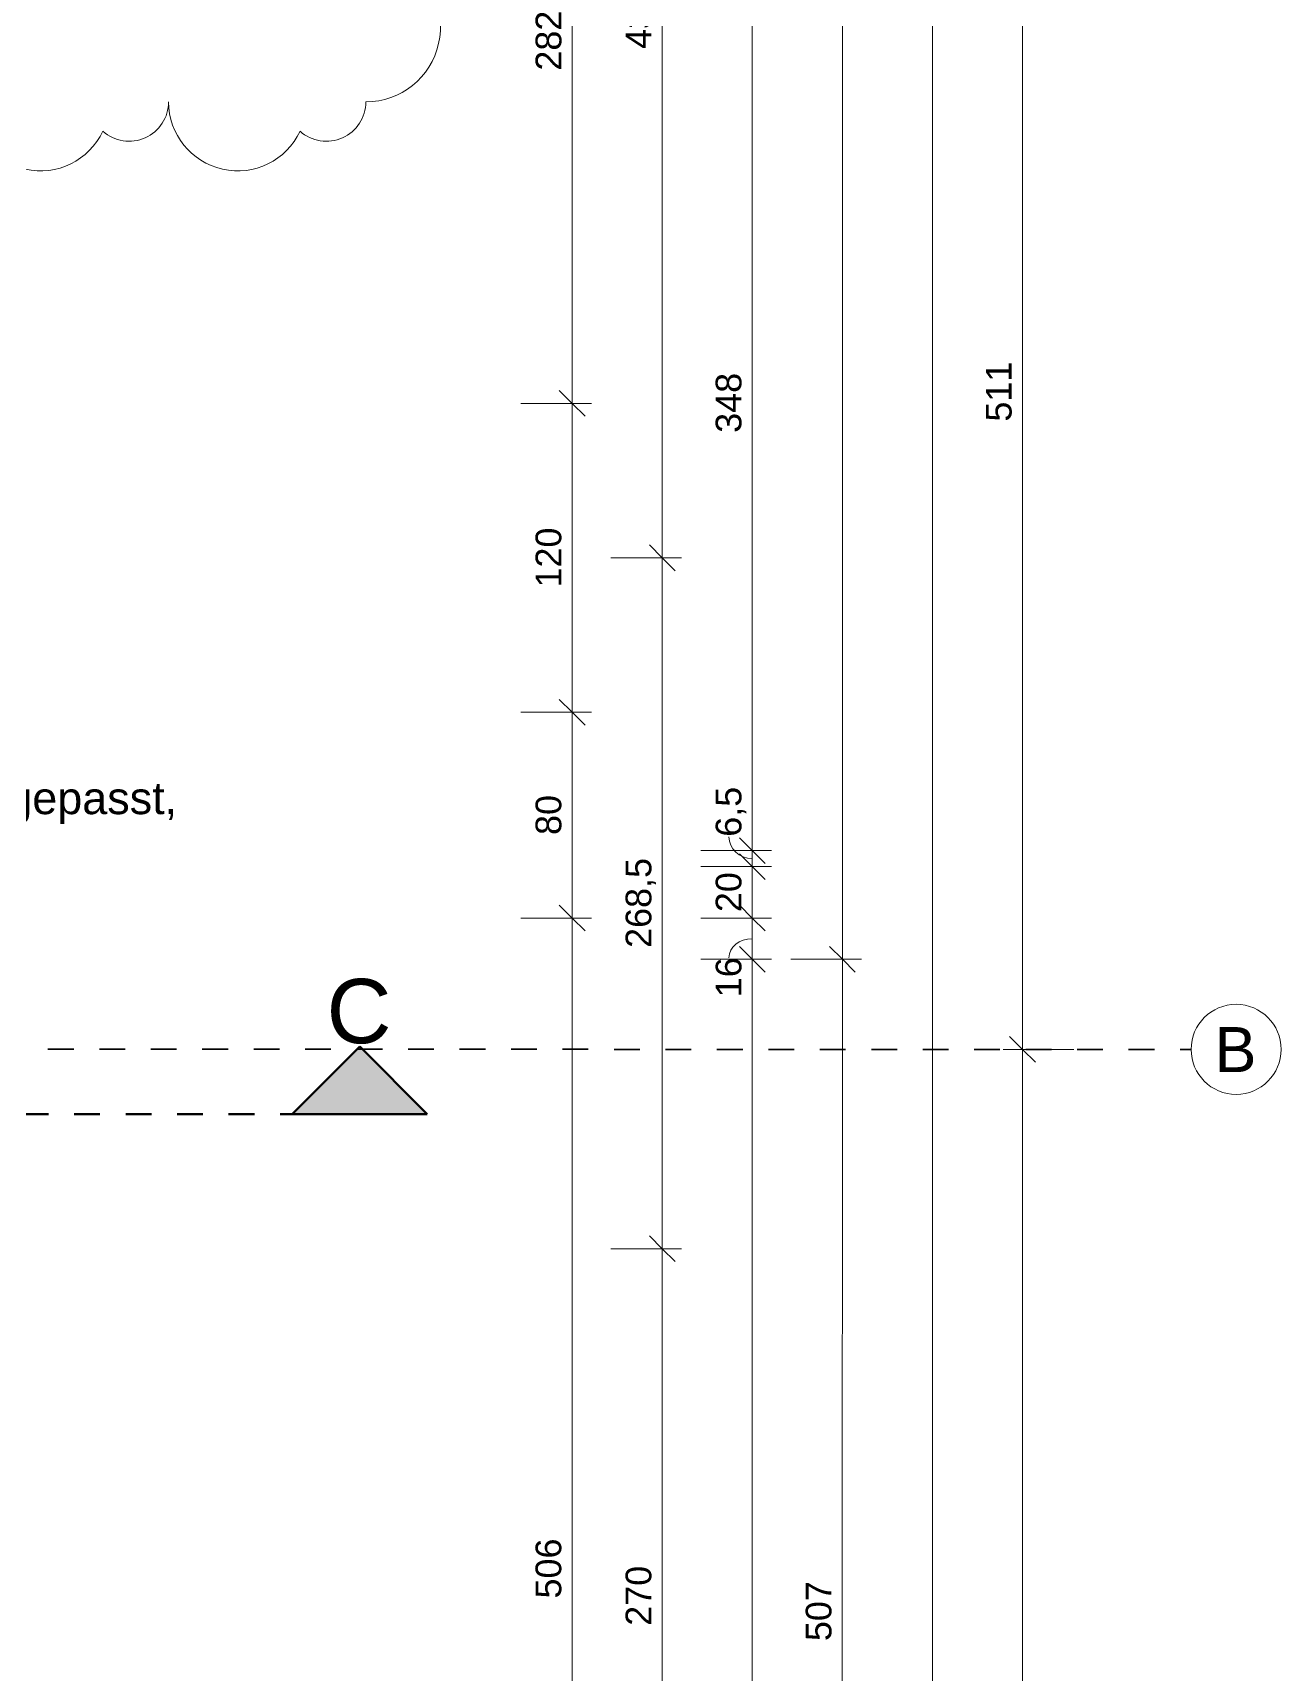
# Model space of a CAD drawing. Header units: metres. Extents: x -67.4 to -27.2, y 43.9 to 89.6.
# Drawn here: x -36.3 to -31.45, y 52.69 to 59.07 of the extents above; entities that cross this region are included whole.
import ezdxf

# ---------------------------------------------------------------- set-up
doc = ezdxf.new("R2010")
doc.units = ezdxf.units.M
doc.linetypes.add('Achse', pattern=[0.009, 0.005, -0.002, 0, -0.002])
doc.linetypes.add('Strich Punkt Mittel', pattern=[0.015875, 0.00635, -0.004763, 0, -0.004763])
for name, color, linetype, lineweight in [('A-FLOR-HRAL', 11, 'Continuous', 5), ('A_Bemassung-50_', 4, 'Continuous', 9), ('A_Bemassung_', 4, 'Continuous', 9), ('A_Beschriftung_', 7, 'Continuous', 9), ('A_Gelaender', 7, 'Continuous', 13), ('A_Raster_', 1, 'Continuous', 9), ('G-ANNO-REVC-IDEN_', 71, 'Continuous', 9), ('G-ANNO-REVC_', 71, 'Continuous', 9), ('G-ANNO-SYMB_', 111, 'Continuous', 9)]:
    doc.layers.add(name, color=color, linetype=linetype, lineweight=lineweight)
doc.styles.add('Arial_1', font='arial.ttf', dxfattribs={"height": 0.175})
doc.styles.add('Arial_3', font='arial.ttf', dxfattribs={"height": 0.125})
doc.styles.add('Arial_5', font='arial.ttf', dxfattribs={"height": 0.1})
doc.styles.add('Arial_8', font='arial.ttf', dxfattribs={"height": 0.25})
doc.dimstyles.new('WGA-Bemaßung', dxfattribs={"dimscale": 0.3048, "dimtxt": 0.102026, "dimasz": 0.328084, "dimexe": 0.246063, "dimexo": 0.0625, "dimgap": 0.04101, "dimtad": 1, "dimdec": 1, "dimlfac": 100, "dimrnd": 0.5, "dimdsep": 46, "dimtxsty": 'Arial_5', "dimblk1": 'OBLIQUE', "dimblk2": 'OBLIQUE', "dimsah": 1, "dimcen": 0.09, "dimdle": 0.246063, "dimazin": 2, "dimtfac": 1, "dimtdec": 4, "dimtix": 1, "dimtmove": 0, "dimatfit": 3, "dimfxl": 0.656168, "dimfxlon": 1, "dimtvp": 1, "dimtolj": 1, "dimtzin": 0, "dimarcsym": 2})
doc.dimstyles.new('WGA-Bemaßung_3', dxfattribs={"dimscale": 0.3048, "dimtxt": 0.102026, "dimasz": 0.328084, "dimexe": 0.246063, "dimexo": 0.0625, "dimgap": 0.04101, "dimtad": 1, "dimdec": 1, "dimlfac": 100, "dimrnd": 0.5, "dimdsep": 46, "dimtxsty": 'Arial_5', "dimblk1": 'OBLIQUE', "dimblk2": 'OBLIQUE', "dimsah": 1, "dimcen": 0.09, "dimdle": 0.246063, "dimazin": 2, "dimtfac": 1, "dimtdec": 4, "dimtix": 1, "dimtmove": 1, "dimatfit": 3, "dimfxl": 0.656168, "dimfxlon": 1, "dimtvp": 1, "dimtolj": 1, "dimtzin": 0, "dimarcsym": 2})
doc.dimstyles.new('WGA-Bemaßung_4', dxfattribs={"dimscale": 0.3048, "dimtxt": 0.102026, "dimasz": 0.328084, "dimexe": 0.246063, "dimexo": 0.0625, "dimgap": 0.04101, "dimtad": 1, "dimdec": 1, "dimlfac": 100, "dimrnd": 0.5, "dimdsep": 46, "dimtxsty": 'Arial_5', "dimblk1": 'OBLIQUE', "dimblk2": 'OBLIQUE', "dimsah": 1, "dimcen": 0.09, "dimdle": 0.246063, "dimazin": 2, "dimtfac": 1, "dimtdec": 4, "dimtix": 1, "dimtmove": 0, "dimatfit": 3, "dimfxl": 0.656168, "dimfxlon": 1, "dimtvp": 1, "dimtolj": 1, "dimtzin": 0, "dimarcsym": 2})

# ---------------------------------------------------------------- blocks, each defined once
blk = doc.blocks.new('Geländer - Geländer-3408907-263_PP_01OG_BT2')
at = {"layer": 'A_Gelaender', "lineweight": 5}
for p, q in [((-10.397, 72.0963), (-8.6157, 71.3533)), ((-8.6157, 71.3533), (-9.7707, 68.5845)), ((-8.5896, 71.3641), (-8.6157, 71.3533)), ((-9.7707, 68.5845), (-11.5519, 69.3275)), ((-9.7599, 68.5584), (-9.7707, 68.5845))]:
    blk.add_line(p, q, dxfattribs=at)
blk = doc.blocks.new('Typ des oberen Holms - Oberer Geländerholm_Innen_-3408937-263_PP_01OG_BT2')
at = {"layer": 'A_Gelaender', "lineweight": 5}
for p, q in [((-10.3701, 72.1609), (-8.5242, 71.391)), ((-8.5896, 71.3641), (-10.3893, 72.1147)), ((-8.5242, 71.391), (-9.733, 68.493)), ((-9.7599, 68.5584), (-8.5896, 71.3641)), ((-11.5596, 69.309), (-9.7599, 68.5584)), ((-9.733, 68.493), (-11.5789, 69.2629))]:
    blk.add_line(p, q, dxfattribs=at)
blk = doc.blocks.new('Typ des oberen Holms - Oberer Geländerholm_Innen_-V2-263_PP_01OG_BT2')
at = {"layer": 'A_Gelaender', "lineweight": 5}
for p, q in [((-8.5242, 71.391), (-10.3701, 72.1609)), ((-8.5896, 71.3641), (-10.3893, 72.1147)), ((-9.733, 68.493), (-8.5242, 71.391)), ((-9.7599, 68.5584), (-8.5896, 71.3641)), ((-11.5596, 69.309), (-9.7599, 68.5584)), ((-11.5789, 69.2629), (-9.733, 68.493))]:
    blk.add_line(p, q, dxfattribs=at)
blk = doc.blocks.new('Typ des oberen Holms - Oberer Geländerholm_Innen_-3408985-263_PP_01OG_BT2')
at = {"layer": 'A_Gelaender', "lineweight": 5}
for p, q in [((-15.1136, 61.332), (-13.3118, 65.6517)), ((-13.2656, 65.6324), (-15.0674, 61.3128)), ((-15.0674, 61.3128), (-15.1136, 61.332))]:
    blk.add_line(p, q, dxfattribs=at)
blk = doc.blocks.new('Typ des oberen Holms - Oberer Geländerholm_Innen_-V3-263_PP_01OG_BT2')
at = {"layer": 'A_Gelaender', "lineweight": 5}
for p, q in [((-15.1136, 61.332), (-13.3118, 65.6517)), ((-15.0674, 61.3128), (-13.2656, 65.6324)), ((-15.1136, 61.332), (-15.0674, 61.3128))]:
    blk.add_line(p, q, dxfattribs=at)
blk = doc.blocks.new('Raster - BS_Achse-112124-263_PP_01OG_BT2')
at = {"layer": 'A_Beschriftung_'}
blk.add_circle((0, 0), 0.0035, dxfattribs=at)
blk = doc.blocks.new('DIMBLOCK20-263_PP_01OG_BT2')
at = {"layer": 'A_Bemassung-50_', "transparency": 16777216}
for p, q in [((-32.4561, 60.2282), (-32.5311, 60.2282)), ((-32.4561, 60.2282), (-32.4562, 55.1182)), ((-32.4561, 60.2282), (-32.2561, 60.2282)), ((-32.4562, 55.1182), (-32.5312, 55.1182)), ((-32.4562, 55.1182), (-32.2562, 55.1182))]:
    blk.add_line(p, q, dxfattribs=at)
at = {"layer": 'A_Bemassung-50_', "lineweight": 35, "transparency": 16777216}
for p, q in [((-32.4561, 60.2282), (-32.5061, 60.2782)), ((-32.4561, 60.2282), (-32.4061, 60.1782)), ((-32.4562, 55.1182), (-32.5062, 55.1682)), ((-32.4562, 55.1182), (-32.4062, 55.0682))]:
    blk.add_line(p, q, dxfattribs=at)
at = {"layer": 'A_Bemassung-50_', "color": 0, "transparency": 16777216, "insert": (-32.5985, 57.5578), "char_height": 0.1, "width": 0.276883, "attachment_point": 1, "rotation": 90, "line_spacing_factor": 0.941778, "style": 'Arial_5'}
blk.add_mtext('511', dxfattribs=at)
blk = doc.blocks.new('_Oblique')
at = {"color": 0, "linetype": 'ByBlock', "lineweight": -2}
blk.add_line((-0.5, -0.5), (0.5, 0.5), dxfattribs=at)
blk = doc.blocks.new('DIMBLOCK21-263_PP_01OG_BT2')
at = {"layer": 'A_Bemassung-50_', "transparency": 16777216}
for p, q in [((-32.4562, 55.1182), (-32.5312, 55.1182)), ((-32.4562, 55.1182), (-32.4564, 49.1231)), ((-32.4562, 55.1182), (-32.2562, 55.1182)), ((-32.4564, 49.1231), (-32.6564, 49.1231)), ((-32.4564, 49.1231), (-32.3814, 49.1231))]:
    blk.add_line(p, q, dxfattribs=at)
at = {"layer": 'A_Bemassung-50_', "lineweight": 35, "transparency": 16777216}
for p, q in [((-32.4562, 55.1182), (-32.5062, 55.1682)), ((-32.4562, 55.1182), (-32.4062, 55.0682)), ((-32.4564, 49.1231), (-32.5064, 49.1731)), ((-32.4564, 49.1231), (-32.4064, 49.0731))]:
    blk.add_line(p, q, dxfattribs=at)
at = {"layer": 'A_Bemassung-50_', "color": 0, "transparency": 16777216, "insert": (-32.5986, 51.9472), "char_height": 0.1, "width": 0.416266, "attachment_point": 1, "rotation": 90, "line_spacing_factor": 0.941778, "style": 'Arial_5'}
blk.add_mtext('599,5', dxfattribs=at)
blk = doc.blocks.new('DIMBLOCK23-263_PP_01OG_BT2')
at = {"layer": 'A_Bemassung-50_', "transparency": 16777216}
for p, q in [((-32.8054, 83.3143), (-32.8064, 48.4989)), ((-32.8054, 83.2393), (-33.0054, 83.2393)), ((-32.8054, 83.2393), (-32.7304, 83.2392)), ((-32.8064, 48.5739), (-33.0064, 48.5739)), ((-32.8064, 48.5739), (-32.7314, 48.5739))]:
    blk.add_line(p, q, dxfattribs=at)
at = {"layer": 'A_Bemassung-50_', "lineweight": 35, "transparency": 16777216}
for p, q in [((-32.8054, 83.2393), (-32.8554, 83.2893)), ((-32.8054, 83.2393), (-32.7554, 83.1893)), ((-32.8064, 48.5739), (-32.8564, 48.6239)), ((-32.8064, 48.5739), (-32.7564, 48.5239))]:
    blk.add_line(p, q, dxfattribs=at)
at = {"layer": 'A_Bemassung-50_', "color": 0, "transparency": 16777216, "insert": (-32.9482, 65.6947), "char_height": 0.1, "width": 0.50856, "attachment_point": 1, "rotation": 90, "line_spacing_factor": 0.941778, "style": 'Arial_5'}
blk.add_mtext('3466,5', dxfattribs=at)
blk = doc.blocks.new('DIMBLOCK25-263_PP_01OG_BT2')
at = {"layer": 'A_Bemassung-50_', "transparency": 16777216}
for p, q in [((-33.1555, 78.6562), (-33.3555, 78.6562)), ((-33.1555, 78.6562), (-33.1562, 55.4683)), ((-33.1555, 78.6562), (-33.0805, 78.6562)), ((-33.1562, 55.4683), (-33.3562, 55.4683)), ((-33.1562, 55.4683), (-33.0812, 55.4683))]:
    blk.add_line(p, q, dxfattribs=at)
at = {"layer": 'A_Bemassung-50_', "lineweight": 35, "transparency": 16777216}
for p, q in [((-33.1555, 78.6562), (-33.2055, 78.7062)), ((-33.1555, 78.6562), (-33.1055, 78.6062)), ((-33.1562, 55.4683), (-33.2062, 55.5183)), ((-33.1562, 55.4683), (-33.1062, 55.4183))]:
    blk.add_line(p, q, dxfattribs=at)
at = {"layer": 'A_Bemassung-50_', "color": 0, "transparency": 16777216, "insert": (-33.2982, 66.9084), "char_height": 0.1, "width": 0.369177, "attachment_point": 1, "rotation": 90, "line_spacing_factor": 0.941778, "style": 'Arial_5'}
blk.add_mtext('2319', dxfattribs=at)
blk = doc.blocks.new('DIMBLOCK26-263_PP_01OG_BT2')
at = {"layer": 'A_Bemassung-50_', "lineweight": 35, "transparency": 16777216}
for p, q in [((-33.1562, 55.4683), (-33.2062, 55.5183)), ((-33.1562, 55.4683), (-33.1062, 55.4183)), ((-33.1564, 50.3993), (-33.2064, 50.4493)), ((-33.1564, 50.3993), (-33.1064, 50.3493))]:
    blk.add_line(p, q, dxfattribs=at)
at = {"layer": 'A_Bemassung-50_', "transparency": 16777216}
for p, q in [((-33.1562, 55.4683), (-33.3562, 55.4683)), ((-33.1562, 55.4683), (-33.1564, 50.3993)), ((-33.1562, 55.4683), (-33.0812, 55.4683)), ((-33.1564, 50.3993), (-33.3564, 50.3993)), ((-33.1564, 50.3993), (-33.0814, 50.3993))]:
    blk.add_line(p, q, dxfattribs=at)
at = {"layer": 'A_Bemassung-50_', "color": 0, "transparency": 16777216, "insert": (-33.2986, 52.8184), "char_height": 0.1, "width": 0.276883, "attachment_point": 1, "rotation": 90, "line_spacing_factor": 0.941778, "style": 'Arial_5'}
blk.add_mtext('507', dxfattribs=at)
blk = doc.blocks.new('DIMBLOCK43-263_PP_01OG_BT2')
at = {"layer": 'A_Bemassung-50_', "lineweight": 35, "transparency": 16777216}
for p, q in [((-33.8563, 54.3433), (-33.9063, 54.3933)), ((-33.8563, 54.3433), (-33.8063, 54.2933)), ((-33.8563, 51.6433), (-33.9063, 51.6933)), ((-33.8563, 51.6433), (-33.8063, 51.5933))]:
    blk.add_line(p, q, dxfattribs=at)
at = {"layer": 'A_Bemassung-50_', "transparency": 16777216}
for p, q in [((-33.8563, 54.3433), (-34.0563, 54.3434)), ((-33.8563, 51.6433), (-33.8563, 54.3433)), ((-33.8563, 54.3433), (-33.7813, 54.3433)), ((-33.8563, 51.6433), (-34.0563, 51.6434)), ((-33.8563, 51.6433), (-33.7813, 51.6433))]:
    blk.add_line(p, q, dxfattribs=at)
at = {"layer": 'A_Bemassung-50_', "color": 0, "transparency": 16777216, "insert": (-33.9986, 52.878), "char_height": 0.1, "width": 0.276883, "attachment_point": 1, "rotation": 90, "line_spacing_factor": 0.941778, "style": 'Arial_5'}
blk.add_mtext('270', dxfattribs=at)
blk = doc.blocks.new('DIMBLOCK44-263_PP_01OG_BT2')
at = {"layer": 'A_Bemassung-50_', "transparency": 16777216}
for p, q in [((-33.8562, 57.0283), (-34.0562, 57.0284)), ((-33.8563, 54.3433), (-33.8562, 57.0283)), ((-33.8562, 57.0283), (-33.7812, 57.0283)), ((-33.8563, 54.3433), (-34.0563, 54.3434)), ((-33.8563, 54.3433), (-33.7813, 54.3433))]:
    blk.add_line(p, q, dxfattribs=at)
at = {"layer": 'A_Bemassung-50_', "lineweight": 35, "transparency": 16777216}
for p, q in [((-33.8562, 57.0283), (-33.9062, 57.0783)), ((-33.8562, 57.0283), (-33.8062, 56.9783)), ((-33.8563, 54.3433), (-33.9063, 54.3933)), ((-33.8563, 54.3433), (-33.8063, 54.2933))]:
    blk.add_line(p, q, dxfattribs=at)
at = {"layer": 'A_Bemassung-50_', "color": 0, "transparency": 16777216, "insert": (-33.9985, 55.5124), "char_height": 0.1, "width": 0.416266, "attachment_point": 1, "rotation": 90, "line_spacing_factor": 0.941778, "style": 'Arial_5'}
blk.add_mtext('268,5', dxfattribs=at)
blk = doc.blocks.new('DIMBLOCK45-263_PP_01OG_BT2')
at = {"layer": 'A_Bemassung-50_', "lineweight": 35, "transparency": 16777216}
for p, q in [((-33.856, 61.331), (-33.906, 61.381)), ((-33.856, 61.331), (-33.806, 61.281)), ((-33.8562, 57.0283), (-33.9062, 57.0783)), ((-33.8562, 57.0283), (-33.8062, 56.9783))]:
    blk.add_line(p, q, dxfattribs=at)
at = {"layer": 'A_Bemassung-50_', "transparency": 16777216}
for p, q in [((-33.856, 61.331), (-34.056, 61.331)), ((-33.8562, 57.0283), (-33.856, 61.331)), ((-33.856, 61.331), (-33.781, 61.331)), ((-33.8562, 57.0283), (-34.0562, 57.0284)), ((-33.8562, 57.0283), (-33.7812, 57.0283))]:
    blk.add_line(p, q, dxfattribs=at)
at = {"layer": 'A_Bemassung-50_', "color": 0, "transparency": 16777216, "insert": (-33.9984, 59.0062), "char_height": 0.1, "width": 0.416266, "attachment_point": 1, "rotation": 90, "line_spacing_factor": 0.941778, "style": 'Arial_5'}
blk.add_mtext('430,5', dxfattribs=at)
blk = doc.blocks.new('Schnitt - 100_Gebaeudeschnitt-1260755-263_PP_01OG_BT2')
at = {"layer": 'G-ANNO-SYMB_'}
blk.add_hatch(color=256, dxfattribs=at).paths.add_polyline_path([(-0.00829, 0), (-0.00305, 0.00525), (0.0022, 0)])
at = {"layer": 'G-ANNO-SYMB_', "lineweight": 70}
for p, q in [((-0.00305, 0.00525), (-0.00829, 0)), ((0.0022, 0), (-0.00305, 0.00525)), ((-0.00829, 0), (0.0022, 0))]:
    blk.add_line(p, q, dxfattribs=at)
blk = doc.blocks.new('DIMBLOCK286-263_PP_01OG_BT2')
at = {"layer": 'A_Bemassung-50_', "lineweight": 35, "transparency": 16777216}
for p, q in [((-33.5062, 55.4683), (-33.5562, 55.5183)), ((-33.5062, 55.4683), (-33.4562, 55.4183)), ((-33.5064, 48.9315), (-33.5564, 48.9815)), ((-33.5064, 48.9315), (-33.4564, 48.8815))]:
    blk.add_line(p, q, dxfattribs=at)
at = {"layer": 'A_Bemassung-50_', "transparency": 16777216}
for p, q in [((-33.5062, 55.4683), (-33.7062, 55.4683)), ((-33.5064, 48.9315), (-33.5062, 55.4683)), ((-33.5062, 55.4683), (-33.4312, 55.4683)), ((-33.5064, 48.9315), (-33.7064, 48.9315)), ((-33.5064, 48.9315), (-33.4314, 48.9315))]:
    blk.add_line(p, q, dxfattribs=at)
at = {"layer": 'A_Bemassung-50_', "color": 0, "transparency": 16777216, "insert": (-33.6486, 52.0265), "char_height": 0.1, "width": 0.416266, "attachment_point": 1, "rotation": 90, "line_spacing_factor": 0.941778, "style": 'Arial_5'}
blk.add_mtext('653,5', dxfattribs=at)
blk = doc.blocks.new('DIMBLOCK287-263_PP_01OG_BT2')
at = {"layer": 'A_Bemassung-50_', "transparency": 16777216}
for p, q in [((-33.5062, 55.6283), (-33.7062, 55.6283)), ((-33.5062, 55.4683), (-33.5062, 55.6283)), ((-33.5062, 55.6283), (-33.4312, 55.6283)), ((-33.5062, 55.4683), (-33.7062, 55.4683)), ((-33.5062, 55.4683), (-33.4312, 55.4683))]:
    blk.add_line(p, q, dxfattribs=at)
at = {"layer": 'A_Bemassung-50_', "lineweight": 35, "transparency": 16777216}
for p, q in [((-33.5062, 55.6283), (-33.5562, 55.6783)), ((-33.5062, 55.6283), (-33.4562, 55.5783)), ((-33.5062, 55.4683), (-33.5562, 55.5183)), ((-33.5062, 55.4683), (-33.4562, 55.4183))]:
    blk.add_line(p, q, dxfattribs=at)
at = {"layer": 'A_Bemassung-50_', "transparency": 16777216}
blk.add_ellipse((-33.5062, 55.4743), major_axis=(-0.091, 0), ratio=0.813638, start_param=4.712389, end_param=6.283185, dxfattribs=at)
at = {"layer": 'A_Bemassung-50_', "color": 0, "transparency": 16777216, "insert": (-33.6485, 55.3205), "char_height": 0.1, "width": 0.184588, "attachment_point": 1, "rotation": 90, "line_spacing_factor": 0.941778, "style": 'Arial_5'}
blk.add_mtext('16', dxfattribs=at)
blk = doc.blocks.new('DIMBLOCK288-263_PP_01OG_BT2')
at = {"layer": 'A_Bemassung-50_', "transparency": 16777216}
for p, q in [((-33.5062, 55.8283), (-33.7062, 55.8283)), ((-33.5062, 55.6283), (-33.5062, 55.8283)), ((-33.5062, 55.8283), (-33.4312, 55.8283)), ((-33.5062, 55.6283), (-33.7062, 55.6283)), ((-33.5062, 55.6283), (-33.4312, 55.6283))]:
    blk.add_line(p, q, dxfattribs=at)
at = {"layer": 'A_Bemassung-50_', "lineweight": 35, "transparency": 16777216}
for p, q in [((-33.5062, 55.8283), (-33.5562, 55.8783)), ((-33.5062, 55.8283), (-33.4562, 55.7783)), ((-33.5062, 55.6283), (-33.5562, 55.6783)), ((-33.5062, 55.6283), (-33.4562, 55.5783))]:
    blk.add_line(p, q, dxfattribs=at)
at = {"layer": 'A_Bemassung-50_', "color": 0, "transparency": 16777216, "insert": (-33.6485, 55.6514), "char_height": 0.1, "width": 0.184588, "attachment_point": 1, "rotation": 90, "line_spacing_factor": 0.941778, "style": 'Arial_5'}
blk.add_mtext('20', dxfattribs=at)
blk = doc.blocks.new('DIMBLOCK289-263_PP_01OG_BT2')
at = {"layer": 'A_Bemassung-50_', "transparency": 16777216}
for p, q in [((-33.5062, 55.8908), (-33.7062, 55.8908)), ((-33.5062, 55.8283), (-33.5062, 55.8908)), ((-33.5062, 55.8908), (-33.4312, 55.8908)), ((-33.5062, 55.8283), (-33.7062, 55.8283)), ((-33.5062, 55.8283), (-33.4312, 55.8283))]:
    blk.add_line(p, q, dxfattribs=at)
at = {"layer": 'A_Bemassung-50_', "lineweight": 35, "transparency": 16777216}
for p, q in [((-33.5062, 55.8908), (-33.5562, 55.9408)), ((-33.5062, 55.8908), (-33.4562, 55.8408)), ((-33.5062, 55.8283), (-33.5562, 55.8783)), ((-33.5062, 55.8283), (-33.4562, 55.7783))]:
    blk.add_line(p, q, dxfattribs=at)
at = {"layer": 'A_Bemassung-50_', "transparency": 16777216}
blk.add_ellipse((-33.5062, 55.9444), major_axis=(-0.091, 0), ratio=0.931982, start_param=0, end_param=1.570796, dxfattribs=at)
at = {"layer": 'A_Bemassung-50_', "color": 0, "transparency": 16777216, "insert": (-33.6485, 55.9444), "char_height": 0.1, "width": 0.231677, "attachment_point": 1, "rotation": 90, "line_spacing_factor": 0.941778, "style": 'Arial_5'}
blk.add_mtext('6,5', dxfattribs=at)
blk = doc.blocks.new('DIMBLOCK290-263_PP_01OG_BT2')
at = {"layer": 'A_Bemassung-50_', "lineweight": 35, "transparency": 16777216}
for p, q in [((-33.5061, 59.3683), (-33.5561, 59.4183)), ((-33.5061, 59.3683), (-33.4561, 59.3183)), ((-33.5062, 55.8908), (-33.5562, 55.9408)), ((-33.5062, 55.8908), (-33.4562, 55.8408))]:
    blk.add_line(p, q, dxfattribs=at)
at = {"layer": 'A_Bemassung-50_', "transparency": 16777216}
for p, q in [((-33.5061, 59.3683), (-33.7061, 59.3683)), ((-33.5062, 55.8908), (-33.5061, 59.3683)), ((-33.5061, 59.3683), (-33.4311, 59.3683)), ((-33.5062, 55.8908), (-33.7062, 55.8908)), ((-33.5062, 55.8908), (-33.4312, 55.8908))]:
    blk.add_line(p, q, dxfattribs=at)
at = {"layer": 'A_Bemassung-50_', "color": 0, "transparency": 16777216, "insert": (-33.6485, 57.5142), "char_height": 0.1, "width": 0.276883, "attachment_point": 1, "rotation": 90, "line_spacing_factor": 0.941778, "style": 'Arial_5'}
blk.add_mtext('348', dxfattribs=at)
blk = doc.blocks.new('DIMBLOCK643-263_PP_01OG_BT2')
at = {"layer": 'A_Bemassung-50_', "lineweight": 35, "transparency": 16777216}
for p, q in [((-34.2061, 60.446), (-34.2561, 60.496)), ((-34.2061, 60.446), (-34.1561, 60.396)), ((-34.2062, 57.6284), (-34.2562, 57.6784)), ((-34.2062, 57.6284), (-34.1562, 57.5784))]:
    blk.add_line(p, q, dxfattribs=at)
at = {"layer": 'A_Bemassung-50_', "transparency": 16777216}
for p, q in [((-34.2061, 60.446), (-34.4061, 60.446)), ((-34.2061, 60.446), (-34.2062, 57.6284)), ((-34.2061, 60.446), (-34.1311, 60.446)), ((-34.2062, 57.6284), (-34.4062, 57.6284)), ((-34.2062, 57.6284), (-34.1312, 57.6284))]:
    blk.add_line(p, q, dxfattribs=at)
at = {"layer": 'A_Bemassung-50_', "color": 0, "transparency": 16777216, "insert": (-34.3484, 58.9218), "char_height": 0.1, "width": 0.276883, "attachment_point": 1, "rotation": 90, "line_spacing_factor": 0.941778, "style": 'Arial_5'}
blk.add_mtext('282', dxfattribs=at)
blk = doc.blocks.new('DIMBLOCK644-263_PP_01OG_BT2')
at = {"layer": 'A_Bemassung-50_', "lineweight": 35, "transparency": 16777216}
for p, q in [((-34.2062, 57.6284), (-34.2562, 57.6784)), ((-34.2062, 57.6284), (-34.1562, 57.5784)), ((-34.2062, 56.4284), (-34.2562, 56.4784)), ((-34.2062, 56.4284), (-34.1562, 56.3784))]:
    blk.add_line(p, q, dxfattribs=at)
at = {"layer": 'A_Bemassung-50_', "transparency": 16777216}
for p, q in [((-34.2062, 57.6284), (-34.4062, 57.6284)), ((-34.2062, 57.6284), (-34.2062, 56.4284)), ((-34.2062, 57.6284), (-34.1312, 57.6284)), ((-34.2062, 56.4284), (-34.4062, 56.4284)), ((-34.2062, 56.4284), (-34.1312, 56.4284))]:
    blk.add_line(p, q, dxfattribs=at)
at = {"layer": 'A_Bemassung-50_', "color": 0, "transparency": 16777216, "insert": (-34.3485, 56.913), "char_height": 0.1, "width": 0.276883, "attachment_point": 1, "rotation": 90, "line_spacing_factor": 0.941778, "style": 'Arial_5'}
blk.add_mtext('120', dxfattribs=at)
blk = doc.blocks.new('DIMBLOCK645-263_PP_01OG_BT2')
at = {"layer": 'A_Bemassung-50_', "lineweight": 35, "transparency": 16777216}
for p, q in [((-34.2062, 56.4284), (-34.2562, 56.4784)), ((-34.2062, 56.4284), (-34.1562, 56.3784)), ((-34.2062, 55.6284), (-34.2562, 55.6784)), ((-34.2062, 55.6284), (-34.1562, 55.5784))]:
    blk.add_line(p, q, dxfattribs=at)
at = {"layer": 'A_Bemassung-50_', "transparency": 16777216}
for p, q in [((-34.2062, 56.4284), (-34.4062, 56.4284)), ((-34.2062, 56.4284), (-34.2062, 55.6284)), ((-34.2062, 56.4284), (-34.1312, 56.4284)), ((-34.2062, 55.6284), (-34.4062, 55.6284)), ((-34.2062, 55.6284), (-34.1312, 55.6284))]:
    blk.add_line(p, q, dxfattribs=at)
at = {"layer": 'A_Bemassung-50_', "color": 0, "transparency": 16777216, "insert": (-34.3485, 55.9514), "char_height": 0.1, "width": 0.184588, "attachment_point": 1, "rotation": 90, "line_spacing_factor": 0.941778, "style": 'Arial_5'}
blk.add_mtext('80', dxfattribs=at)
blk = doc.blocks.new('DIMBLOCK646-263_PP_01OG_BT2')
at = {"layer": 'A_Bemassung-50_', "transparency": 16777216}
for p, q in [((-34.2062, 55.6284), (-34.4062, 55.6284)), ((-34.2062, 55.6284), (-34.2064, 50.5704)), ((-34.2062, 55.6284), (-34.1312, 55.6284)), ((-34.2064, 50.5704), (-34.4064, 50.5704)), ((-34.2064, 50.5704), (-34.1314, 50.5704))]:
    blk.add_line(p, q, dxfattribs=at)
at = {"layer": 'A_Bemassung-50_', "lineweight": 35, "transparency": 16777216}
for p, q in [((-34.2062, 55.6284), (-34.2562, 55.6784)), ((-34.2062, 55.6284), (-34.1562, 55.5784)), ((-34.2064, 50.5704), (-34.2564, 50.6204)), ((-34.2064, 50.5704), (-34.1564, 50.5204))]:
    blk.add_line(p, q, dxfattribs=at)
at = {"layer": 'A_Bemassung-50_', "color": 0, "transparency": 16777216, "insert": (-34.3486, 52.984), "char_height": 0.1, "width": 0.276883, "attachment_point": 1, "rotation": 90, "line_spacing_factor": 0.941778, "style": 'Arial_5'}
blk.add_mtext('506', dxfattribs=at)
blk = doc.blocks.new('Family - ___-11911018-263_PP_01OG_BT2')
at = {"layer": 'G-ANNO-REVC_'}
for centre, radius, start, end in [((-10.8433, 68.2324), 0.2683, 157.36, 312.15123), ((-9.5642, 68.0131), 0.29, 247.36, 42.15123), ((-10.5249, 68.0996), 0.1533, 205.54969, 337.36), ((-10.1357, 67.9373), 0.2683, 157.36, 312.15123), ((-9.8173, 67.8045), 0.1533, 205.54969, 337.36)]:
    blk.add_arc(centre, radius, start, end, dxfattribs=at)

msp = doc.modelspace()

# ---------------------------------------------------------------- linework, layer by layer
at = {"layer": 'A_Raster_', "linetype": 'Strich Punkt Mittel', "lineweight": 35}
msp.add_line((-56.2436, 55.1189), (-31.8008, 55.1182), dxfattribs=at)
at = {"layer": 'G-ANNO-SYMB_', "linetype": 'Achse', "lineweight": 70}
msp.add_line((-46.7413, 54.8603), (-35.1839, 54.8666), dxfattribs=at)

# ---------------------------------------------------------------- block references
at = {"layer": 'A-FLOR-HRAL', "rotation": 22.64000000000043}
msp.add_blockref('Geländer - Geländer-3408907-263_PP_01OG_BT2', (0, 0), dxfattribs=at)
at = {"layer": 'A_Beschriftung_', "xscale": 49.99999999999998, "yscale": 49.99999999999998, "zscale": 49.99999999999998, "rotation": 269.9982758784547}
msp.add_blockref('Raster - BS_Achse-112124-263_PP_01OG_BT2', (-31.6258, 55.1182), dxfattribs=at)
at = {"layer": 'A_Gelaender', "lineweight": 5, "rotation": 22.64000000000043}
for name in ['Typ des oberen Holms - Oberer Geländerholm_Innen_-3408937-263_PP_01OG_BT2', 'Typ des oberen Holms - Oberer Geländerholm_Innen_-V2-263_PP_01OG_BT2', 'Typ des oberen Holms - Oberer Geländerholm_Innen_-3408985-263_PP_01OG_BT2', 'Typ des oberen Holms - Oberer Geländerholm_Innen_-V3-263_PP_01OG_BT2']:
    msp.add_blockref(name, (0, 0), dxfattribs=at)
at = {"layer": 'G-ANNO-REVC_', "rotation": 22.64000000000043}
msp.add_blockref('Family - ___-11911018-263_PP_01OG_BT2', (0, 0), dxfattribs=at)
at = {"layer": 'G-ANNO-SYMB_', "extrusion": (0, 0, -1), "xscale": 49.99999999999997, "yscale": 49.99999999999997, "zscale": 49.99999999999997, "rotation": 359.9691147550838}
msp.add_blockref('Schnitt - 100_Gebaeudeschnitt-1260755-263_PP_01OG_BT2', (35.1839, 54.8666), dxfattribs=at)

# ---------------------------------------------------------------- texts
at = {"layer": 'A_Beschriftung_', "insert": (-31.7098, 55.2048), "char_height": 0.175, "width": 0.200422, "attachment_point": 1, "style": 'Arial_1'}
msp.add_mtext('B', dxfattribs=at)
at = {"layer": 'G-ANNO-REVC-IDEN_', "insert": (-37.1975, 56.1573), "char_height": 0.125, "width": 1.755696, "attachment_point": 1, "style": 'Arial_3'}
msp.add_mtext('Gefälle angepasst,', dxfattribs=at)
at = {"layer": 'G-ANNO-SYMB_', "insert": (-35.1608, 55.3919), "char_height": 0.25, "width": 0.30865, "attachment_point": 1, "style": 'Arial_8'}
msp.add_mtext('C', dxfattribs=at)

# ---------------------------------------------------------------- dimensions: what is measured, and where the dimension line sits
at = {"layer": 'A_Bemassung_'}
for base, p1, p2, angle, dimstyle, override, picture, middle in [((-32.8064, 48.5739), (-33.0054, 83.2393), (-33.0064, 48.5739), 89.99828, 'WGA-Bemaßung', {"dimpost": '<>', "dimfxl": 34.665387}, 'DIMBLOCK23-263_PP_01OG_BT2', (-32.8695, 65.9066)), ((-33.1562, 55.4683), (-33.3555, 78.6562), (-33.3562, 55.4683), 89.99828, 'WGA-Bemaßung', {"dimpost": '<>', "dimfxl": 23.187835}, 'DIMBLOCK25-263_PP_01OG_BT2', (-33.2195, 67.0622)), ((-33.856, 61.331), (-34.0562, 57.0284), (-34.056, 61.331), 89.99828, 'WGA-Bemaßung', {"dimpost": '<>', "dimfxl": 4.302612}, 'DIMBLOCK45-263_PP_01OG_BT2', (-33.9197, 59.1797)), ((-34.2062, 57.6284), (-34.4061, 60.446), (-34.4062, 57.6284), 89.99828, 'WGA-Bemaßung_4', {"dimpost": '<>', "dimfxl": 2.817612}, 'DIMBLOCK643-263_PP_01OG_BT2', (-34.2697, 59.0372)), ((-32.4562, 55.1182), (-32.2561, 60.2282), (-32.2562, 55.1182), 89.99828, 'WGA-Bemaßung', {"dimpost": '<>', "dimfxl": 5.11}, 'DIMBLOCK20-263_PP_01OG_BT2', (-32.5197, 57.6732)), ((-33.50610261, 59.3683338836), (-33.7062072534, 55.8908399035), (-33.7061026099, 59.3683399019), 89.9982758785, 'WGA-Bemaßung', {"dimpost": '<>', "dimfxl": 3.4775}, 'DIMBLOCK290-263_PP_01OG_BT2', (-33.5697463372, 57.6295857979)), ((-34.2062, 56.4284), (-34.4062, 57.6284), (-34.4062, 56.4284), 89.99828, 'WGA-Bemaßung_4', {"dimpost": '<>', "dimfxl": 1.2}, 'DIMBLOCK644-263_PP_01OG_BT2', (-34.2697, 57.0284)), ((-33.8562, 57.0283), (-34.0563, 54.3434), (-34.0562, 57.0284), 89.99828, 'WGA-Bemaßung', {"dimpost": '<>', "dimfxl": 2.685}, 'DIMBLOCK44-263_PP_01OG_BT2', (-33.9198, 55.6858)), ((-34.2062, 55.6284), (-34.4062, 56.4284), (-34.4062, 55.6284), 89.99828, 'WGA-Bemaßung_4', {"dimpost": '<>', "dimfxl": 0.8}, 'DIMBLOCK645-263_PP_01OG_BT2', (-34.2698, 56.0284)), ((-33.5062, 55.8283), (-33.7062, 55.6283), (-33.7062, 55.8283), 89.99828, 'WGA-Bemaßung', {"dimpost": '<>', "dimfxl": 0.2}, 'DIMBLOCK288-263_PP_01OG_BT2', (-33.5698, 55.7283)), ((-34.2064, 50.5704), (-34.4062, 55.6284), (-34.4064, 50.5704), 89.99828, 'WGA-Bemaßung_4', {"dimpost": '<>', "dimfxl": 5.057995}, 'DIMBLOCK646-263_PP_01OG_BT2', (-34.2698, 53.0994)), ((-33.5062, 55.4683), (-33.7064, 48.9315), (-33.7062, 55.4683), 89.99828, 'WGA-Bemaßung', {"dimpost": '<>', "dimfxl": 6.536805}, 'DIMBLOCK286-263_PP_01OG_BT2', (-33.5699, 52.1999)), ((-33.1564, 50.3993), (-33.3562, 55.4683), (-33.3564, 50.3993), 89.99828, 'WGA-Bemaßung', {"dimpost": '<>', "dimfxl": 5.069061}, 'DIMBLOCK26-263_PP_01OG_BT2', (-33.2199, 52.9338)), ((-32.4564, 49.1231), (-32.2562, 55.1182), (-32.6564, 49.1231), 89.99828, 'WGA-Bemaßung', {"dimpost": '<>', "dimfxl": 6.008396}, 'DIMBLOCK21-263_PP_01OG_BT2', (-32.5199, 52.1207)), ((-33.8563, 54.3433), (-34.0563, 51.6434), (-34.0563, 54.3434), 89.99828, 'WGA-Bemaßung', {"dimpost": '<>', "dimfxl": 2.7}, 'DIMBLOCK43-263_PP_01OG_BT2', (-33.9199, 52.9933))]:
    dim = msp.add_linear_dim(base=base, p1=p1, p2=p2, angle=angle, dimstyle=dimstyle, override=override, dxfattribs=at)
    dim.commit()
    dim.dimension.update_dxf_attribs({"geometry": picture, "text_midpoint": middle})
for base, p1, p2, angle, override, picture, middle in [((-33.5062072535, 55.8908338851), (-33.7062091342, 55.8283399035), (-33.7062072534, 55.8908399035), 89.9982758785, {"dimpost": '<>', "dimfxl": 0.0625}, 'DIMBLOCK289-263_PP_01OG_BT2', (-33.5818590379, 56.0602160893)), ((-33.5062, 55.6283), (-33.7062, 55.4683), (-33.7062, 55.6283), 89.99828, {"dimpost": '<>', "dimfxl": 0.16}, 'DIMBLOCK287-263_PP_01OG_BT2', (-33.5819, 55.4128))]:
    dim = msp.add_linear_dim(base=base, p1=p1, p2=p2, angle=angle, dimstyle='WGA-Bemaßung_3', override=override, dxfattribs=at)
    dim.commit()
    dim.dimension.update_dxf_attribs({"geometry": picture, "text_midpoint": middle, "dimtype": 160, "text_rotation": 90})

doc.saveas('drawing.dxf')
